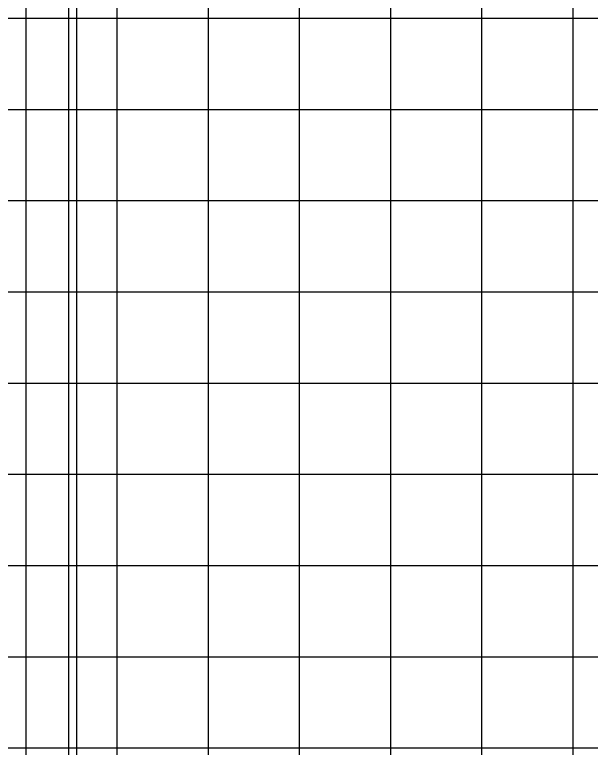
# Model space of a CAD drawing. Extents: x -32000 to 290600, y -96057 to 131250.
# Drawn here: x 213525 to 217320, y 78600 to 83425 of the extents above; entities that cross this region are included whole.
import ezdxf
from ezdxf.enums import TextEntityAlignment as Align

# ---------------------------------------------------------------- set-up
doc = ezdxf.new("R2010")
doc.units = 0
doc.layers.add('XFDP30$0$A-W-P2D_H-2.8m (50K)', color=9, linetype='Continuous')
doc.layers.add('XFDR30-50K$0$A-R-Plan', color=9, linetype='Continuous')
doc.styles.add('XFDP30$0$AA-TXT', font='isocp.shx', dxfattribs={"width": 0.8, "bigfont": 'china.shx'})

# ---------------------------------------------------------------- blocks, each defined once
blk = doc.blocks.new('*U183')
blk.add_lwpolyline([(0, 0), (0, 11.575), (0.05, 11.575), (0.05, 0)], close=True)
at = {"color": 15, "style": 'XFDP30$0$AA-TXT', "width": 0.8}
for tag, p in [('編號', (0.035, 0.07)), ('高度', (0.065, 0.07))]:
    blk.add_attdef(tag, text='', height=0.025, rotation=90, dxfattribs=at).set_placement(p, align=Align.MIDDLE_LEFT)
blk = doc.blocks.new('XFDP30')
at = {"layer": 'XFDP30$0$A-W-P2D_H-2.8m (50K)', "xscale": 1000, "yscale": 1000, "zscale": 1000}
blk.add_blockref('*U183', (213880.8, 75400), dxfattribs=at)
blk = doc.blocks.new('H12PL3')
blk.add_blockref('XFDP30', (0, 0))
blk = doc.blocks.new('XFDR30-50K')
at = {"layer": 'XFDR30-50K$0$A-R-Plan'}
for p, q in [((213600, 60600), (213600, 89925, 0)), ((214200, 60600), (214200, 89925, 0)), ((214800, 75, 0), (214800, 89925, 0)), ((215400, 75, 0), (215400, 89925, 0)), ((216000, 75, 0), (216000, 89925, 0)), ((216600, 75, 0), (216600, 89925, 0)), ((217200, 75, 0), (217200, 89925, 0)), ((243101, 83400), (174600, 83400)), ((243101, 82800), (211800, 82800)), ((243101, 82200), (211800, 82200)), ((243101, 81600), (211800, 81600)), ((243101, 81000), (174600, 81000)), ((243101, 80400), (174600, 80400)), ((243101, 79800), (211800, 79800)), ((243101, 79200), (211800, 79200)), ((243101, 78600), (174600, 78600))]:
    blk.add_line(p, q, dxfattribs=at)

msp = doc.modelspace()

# ---------------------------------------------------------------- block references
for name in ['H12PL3', 'XFDR30-50K']:
    msp.add_blockref(name, (0, 0))

doc.saveas('drawing.dxf')
